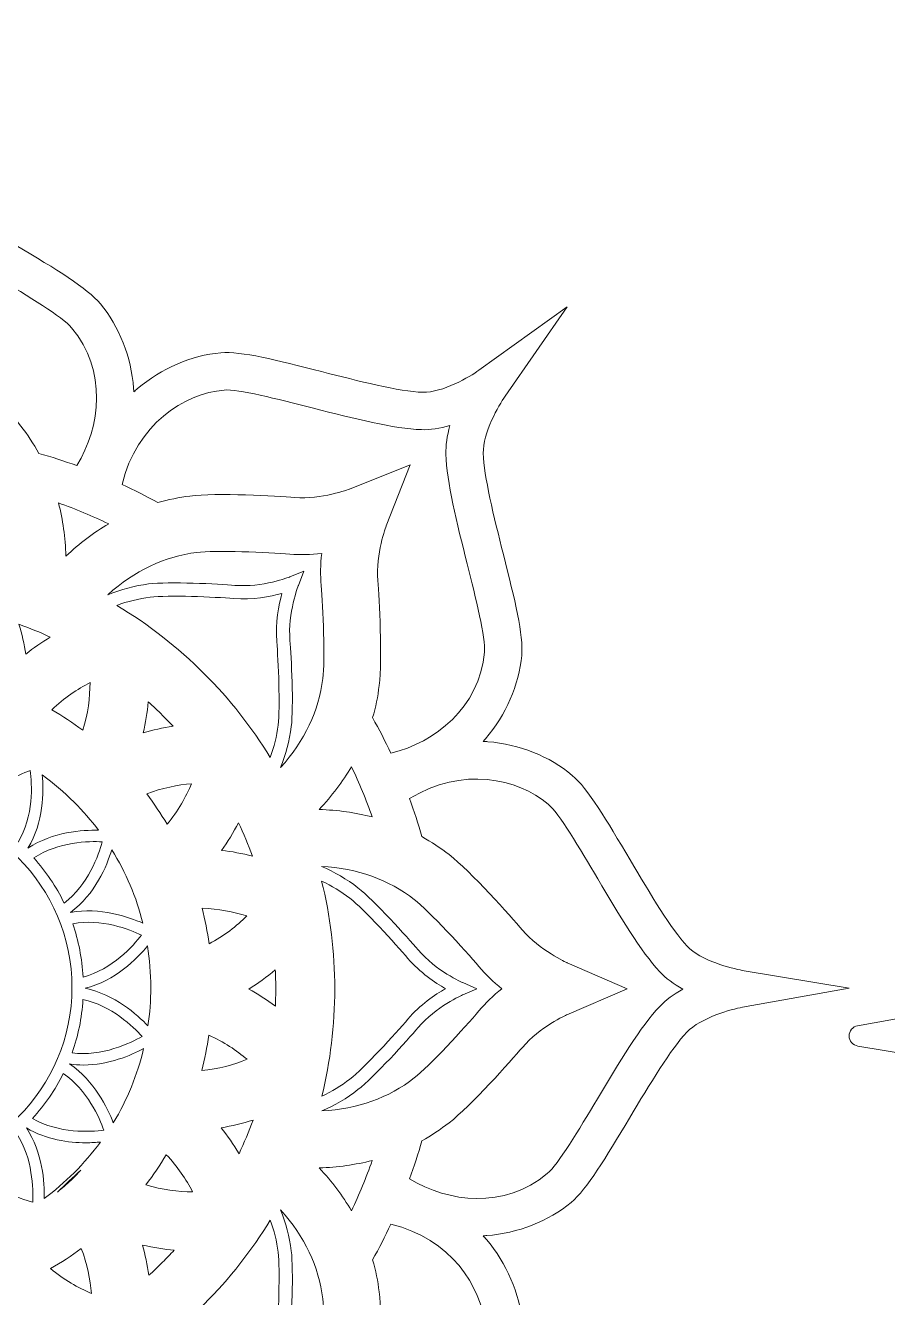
# Model space of a CAD drawing. Header units: millimetres. Extents: x -417 to 661, y -646 to -7.
# Drawn here: x 238.8 to 370.3, y -202.6 to -8.5 of the extents above; entities that cross this region are included whole.
import ezdxf

# ---------------------------------------------------------------- set-up
doc = ezdxf.new("R2010")
doc.units = ezdxf.units.MM
doc.header["$MEASUREMENT"] = 0
doc.layers.add('Layer 4', color=7, linetype='Continuous')
doc.layers.add('Layer 5', color=7, linetype='Continuous')

msp = doc.modelspace()

# ---------------------------------------------------------------- linework, layer by layer
at = {"layer": 'Layer 4', "lineweight": 0}
for points, knots in [([(348.18, -152.64), (346.54, -152.36), (341.83, -151.16), (339.74, -148.94), (337.34, -146.39), (334.15, -141), (331.05, -135.79), (327.45, -129.7), (324.6, -124.9), (322.23, -122.9), (318.8, -120.01), (314.11, -118.14), (309.36, -117.77), (309.11, -117.75), (308.87, -117.73), (308.62, -117.72), (308.74, -117.59), (308.86, -117.45), (308.98, -117.31), (312.09, -113.7), (314.11, -109.07), (314.52, -104.61), (314.8, -101.52), (313.44, -96.1), (311.72, -89.23), (310.25, -83.36), (308.73, -77.28), (308.64, -73.78), (308.57, -70.7), (311.02, -66.45), (311.97, -65.07), (311.97, -65.07), (321.46, -51.43), (321.46, -51.43), (321.46, -51.43), (307.97, -61.12), (307.97, -61.12), (306.61, -62.08), (302.43, -64.55), (299.38, -64.47), (295.84, -64.35), (289.52, -62.74), (283.95, -61.31), (277.1, -59.56), (271.68, -58.18), (268.59, -58.44), (264.12, -58.83), (259.49, -60.82), (255.87, -63.91), (255.68, -64.08), (255.49, -64.24), (255.31, -64.41), (255.3, -64.22), (255.29, -64.04), (255.28, -63.86), (254.93, -59.11), (253.08, -54.41), (250.21, -50.96), (248.22, -48.58), (243.43, -45.7), (237.36, -42.06), (232.17, -38.95), (226.8, -35.73), (224.27, -33.32), (222.04, -31.19), (220.76, -26.45), (220.46, -24.81), (220.46, -24.81), (217.54, -8.52), (217.54, -8.52), (217.54, -8.52), (214.84, -24.84), (214.84, -24.84), (214.56, -26.48), (213.35, -31.2), (211.13, -33.29), (208.58, -35.69), (203.2, -38.88), (197.99, -41.97), (191.91, -45.58), (187.1, -48.43), (185.1, -50.81), (182.21, -54.24), (180.35, -58.93), (179.97, -63.67), (179.95, -63.92), (179.94, -64.17), (179.93, -64.42), (179.79, -64.29), (179.65, -64.17), (179.51, -64.05), (175.91, -60.94), (171.28, -58.92), (166.82, -58.52), (163.72, -58.24), (158.31, -59.6), (151.45, -61.31), (145.57, -62.79), (139.5, -64.31), (136, -64.39), (132.92, -64.46), (128.67, -62.02), (127.29, -61.07), (127.29, -61.07), (113.71, -51.61), (113.71, -51.61), (113.71, -51.61), (123.34, -65.07), (123.34, -65.07), (124.3, -66.43), (126.78, -70.61), (126.69, -73.66), (126.58, -77.16), (125.03, -83.23), (123.53, -89.1), (121.78, -95.96), (120.4, -101.37), (120.67, -104.46), (121.05, -108.93), (123.04, -113.57), (126.14, -117.19), (126.3, -117.38), (126.46, -117.57), (126.63, -117.75), (126.44, -117.76), (126.26, -117.77), (126.08, -117.78), (121.33, -118.13), (116.63, -119.98), (113.19, -122.85), (110.8, -124.84), (107.93, -129.63), (104.29, -135.7), (101.18, -140.9), (97.96, -146.27), (95.55, -148.8), (93.43, -151.03), (88.69, -152.31), (87.04, -152.61), (87.04, -152.61), (70.69, -155.54), (70.69, -155.54), (70.69, -155.54), (87.08, -158.24), (87.08, -158.24), (88.71, -158.51), (93.42, -159.72), (95.52, -161.94), (97.92, -164.49), (101.11, -169.88), (104.2, -175.1), (107.81, -181.18), (110.65, -185.98), (113.03, -187.98), (116.46, -190.87), (121.15, -192.74), (125.89, -193.11), (126.14, -193.13), (126.39, -193.15), (126.64, -193.16), (126.51, -193.3), (126.39, -193.43), (126.27, -193.57), (123.16, -197.18), (121.14, -201.81), (120.74, -206.27), (120.46, -209.37), (121.81, -214.78), (123.53, -221.65), (125, -227.53), (126.52, -233.6), (126.61, -237.1), (126.69, -240.18), (124.23, -244.43), (123.29, -245.81), (123.29, -245.81), (113.79, -259.45), (113.79, -259.45), (113.79, -259.45), (127.29, -249.77), (127.29, -249.77), (128.64, -248.8), (132.81, -246.32), (135.87, -246.42), (139.4, -246.53), (145.73, -248.14), (151.31, -249.57), (158.16, -251.32), (163.57, -252.71), (166.67, -252.44), (171.13, -252.06), (175.77, -250.06), (179.39, -246.97), (179.58, -246.81), (179.76, -246.64), (179.95, -246.48), (179.96, -246.66), (179.97, -246.84), (179.98, -247.03), (180.33, -251.78), (182.18, -256.48), (185.05, -259.92), (187.03, -262.31), (191.82, -265.18), (197.89, -268.82), (203.09, -271.93), (208.46, -275.15), (210.99, -277.56), (213.22, -279.69), (214.49, -284.43), (214.79, -286.07), (214.79, -286.07), (217.71, -302.37), (217.71, -302.37), (217.71, -302.37), (220.42, -286.04), (220.42, -286.04), (220.7, -284.4), (221.91, -279.69), (224.12, -277.6), (226.67, -275.2), (232.06, -272), (237.28, -268.91), (243.35, -265.3), (248.15, -262.45), (250.15, -260.08), (253.04, -256.65), (254.91, -251.96), (255.28, -247.21), (255.3, -246.96), (255.32, -246.71), (255.33, -246.46), (255.47, -246.59), (255.6, -246.71), (255.74, -246.83), (259.35, -249.94), (263.97, -251.96), (268.44, -252.36), (271.52, -252.65), (276.93, -251.29), (283.81, -249.57), (289.68, -248.1), (295.76, -246.57), (299.26, -246.49), (302.32, -246.42), (306.58, -248.87), (307.96, -249.81), (307.96, -249.81), (321.54, -259.27), (321.54, -259.27), (321.54, -259.27), (311.92, -245.81), (311.92, -245.81), (310.95, -244.46), (308.48, -240.27), (308.57, -237.22), (308.67, -233.72), (310.22, -227.66), (311.72, -221.78), (313.47, -214.93), (314.86, -209.52), (314.59, -206.42), (314.21, -201.95), (312.21, -197.31), (309.12, -193.69), (308.96, -193.5), (308.79, -193.32), (308.63, -193.13), (308.81, -193.12), (308.99, -193.11), (309.18, -193.1), (313.93, -192.75), (318.62, -190.9), (322.07, -188.03), (324.45, -186.04), (327.32, -181.25), (330.96, -175.18), (334.07, -169.99), (337.29, -164.61), (339.71, -162.08), (341.83, -159.85), (346.57, -158.57), (348.21, -158.27), (348.21, -158.27), (364.5, -155.35), (364.5, -155.35), (364.5, -155.35), (348.18, -152.64), (348.18, -152.64)], [0, 0, 0, 0, 1, 1, 1, 2, 2, 2, 3, 3, 3, 4, 4, 4, 5, 5, 5, 6, 6, 6, 7, 7, 7, 8, 8, 8, 9, 9, 9, 10, 10, 10, 11, 11, 11, 12, 12, 12, 13, 13, 13, 14, 14, 14, 15, 15, 15, 16, 16, 16, 17, 17, 17, 18, 18, 18, 19, 19, 19, 20, 20, 20, 21, 21, 21, 22, 22, 22, 23, 23, 23, 24, 24, 24, 25, 25, 25, 26, 26, 26, 27, 27, 27, 28, 28, 28, 29, 29, 29, 30, 30, 30, 31, 31, 31, 32, 32, 32, 33, 33, 33, 34, 34, 34, 35, 35, 35, 36, 36, 36, 37, 37, 37, 38, 38, 38, 39, 39, 39, 40, 40, 40, 41, 41, 41, 42, 42, 42, 43, 43, 43, 44, 44, 44, 45, 45, 45, 46, 46, 46, 47, 47, 47, 48, 48, 48, 49, 49, 49, 50, 50, 50, 51, 51, 51, 52, 52, 52, 53, 53, 53, 54, 54, 54, 55, 55, 55, 56, 56, 56, 57, 57, 57, 58, 58, 58, 59, 59, 59, 60, 60, 60, 61, 61, 61, 62, 62, 62, 63, 63, 63, 64, 64, 64, 65, 65, 65, 66, 66, 66, 67, 67, 67, 68, 68, 68, 69, 69, 69, 70, 70, 70, 71, 71, 71, 72, 72, 72, 73, 73, 73, 74, 74, 74, 75, 75, 75, 76, 76, 76, 77, 77, 77, 78, 78, 78, 79, 79, 79, 80, 80, 80, 81, 81, 81, 82, 82, 82, 83, 83, 83, 84, 84, 84, 85, 85, 85, 86, 86, 86, 87, 87, 87, 88, 88, 88, 89, 89, 89, 90, 90, 90, 91, 91, 91, 92, 92, 92, 93, 93, 93, 94, 94, 94, 95, 95, 95, 96, 96, 96, 96]), ([(189.47, -54.48), (190.85, -52.85), (196.19, -49.68), (200.9, -46.88), (206.38, -43.64), (212.04, -40.28), (215.05, -37.44), (216.03, -36.52), (216.91, -35.34), (217.69, -33.92), (218.47, -35.35), (219.36, -36.53), (220.33, -37.45), (223.32, -40.3), (228.97, -43.69), (234.43, -46.97), (239.13, -49.78), (244.46, -52.98), (245.82, -54.62), (251.3, -61.19), (250.22, -69.7), (246.62, -75.66), (244.72, -74.97), (242.77, -74.34), (240.81, -73.79), (240, -72.32), (239.08, -70.92), (238.06, -69.62), (235.53, -66.36), (228.65, -60.2), (226.57, -58.44), (223.47, -55.83), (221.61, -51.68), (221.59, -51.65), (221.59, -51.65), (217.62, -42.46), (217.62, -42.46), (217.62, -42.46), (213.65, -51.63), (213.65, -51.63), (213.63, -51.67), (211.76, -55.83), (208.66, -58.44), (206.58, -60.2), (199.7, -66.36), (197.17, -69.62), (196.16, -70.92), (195.24, -72.31), (194.43, -73.78), (192.49, -74.32), (190.56, -74.95), (188.64, -75.64), (183.72, -67.64), (185.54, -59.16), (189.47, -54.48)], [0, 0, 0, 0, 1, 1, 1, 2, 2, 2, 3, 3, 3, 4, 4, 4, 5, 5, 5, 6, 6, 6, 7, 7, 7, 8, 8, 8, 9, 9, 9, 10, 10, 10, 11, 11, 11, 12, 12, 12, 13, 13, 13, 14, 14, 14, 15, 15, 15, 16, 16, 16, 17, 17, 17, 18, 18, 18, 18]), ([(269.08, -64.13), (271.2, -63.95), (277.22, -65.49), (282.53, -66.84), (282.53, -66.84), (282.73, -66.9), (282.73, -66.9), (288.83, -68.45), (295.13, -70.07), (299.21, -70.17), (300.55, -70.21), (302.01, -70.01), (303.56, -69.55), (303.11, -71.12), (302.9, -72.58), (302.94, -73.92), (303.04, -78.05), (304.64, -84.44), (306.18, -90.63), (307.52, -95.94), (309.02, -101.96), (308.83, -104.09), (308.06, -112.6), (301.28, -117.86), (294.54, -119.53), (293.67, -117.68), (292.74, -115.86), (291.75, -114.1), (292.22, -112.49), (292.56, -110.85), (292.76, -109.21), (293.27, -105.11), (292.77, -95.9), (292.54, -93.18), (292.19, -89.15), (293.81, -84.89), (293.82, -84.86), (293.82, -84.86), (297.51, -75.56), (297.51, -75.56), (297.51, -75.56), (288.21, -79.23), (288.21, -79.23), (288.17, -79.25), (283.91, -80.86), (279.88, -80.52), (277.16, -80.29), (267.94, -79.78), (263.85, -80.3), (262.21, -80.5), (260.57, -80.84), (258.96, -81.3), (257.19, -80.32), (255.37, -79.38), (253.53, -78.52), (255.7, -69.38), (262.99, -64.66), (269.08, -64.13)], [0, 0, 0, 0, 1, 1, 1, 2, 2, 2, 3, 3, 3, 4, 4, 4, 5, 5, 5, 6, 6, 6, 7, 7, 7, 8, 8, 8, 9, 9, 9, 10, 10, 10, 11, 11, 11, 12, 12, 12, 13, 13, 13, 14, 14, 14, 15, 15, 15, 16, 16, 16, 17, 17, 17, 18, 18, 18, 19, 19, 19, 19]), ([(251.48, -84.53), (249.2, -85.87), (247.01, -87.52), (244.95, -89.45), (244.86, -86.63), (244.48, -83.92), (243.81, -81.35), (246.42, -82.27), (248.99, -83.33), (251.48, -84.53)], [0, 0, 0, 0, 1, 1, 1, 2, 2, 2, 3, 3, 3, 3]), ([(283.9, -93.92), (283.9, -93.92), (283.9, -93.92), (283.9, -93.92), (284.19, -97.24), (284.51, -105.37), (284.16, -108.14), (283.54, -113.07), (281.38, -117.62), (277.72, -121.69), (278.53, -119.71), (279.07, -117.64), (279.34, -115.48), (279.73, -112.41), (279.35, -104.81), (279.14, -102.31), (278.79, -98.15), (280.4, -93.99), (280.42, -93.95), (280.42, -93.95), (281.28, -91.77), (281.28, -91.77), (281.28, -91.77), (279.11, -92.63), (279.11, -92.63), (279.07, -92.65), (274.91, -94.27), (270.75, -93.92), (268.25, -93.7), (260.65, -93.33), (257.57, -93.71), (255.42, -93.98), (253.35, -94.53), (251.36, -95.34), (255.43, -91.68), (259.98, -89.51), (264.92, -88.89), (267.69, -88.55), (275.81, -88.87), (279.14, -89.15), (280.68, -89.29), (282.3, -89.26), (283.99, -89.06), (283.8, -90.75), (283.77, -92.38), (283.9, -93.92)], [0, 0, 0, 0, 1, 1, 1, 2, 2, 2, 3, 3, 3, 4, 4, 4, 5, 5, 5, 6, 6, 6, 7, 7, 7, 8, 8, 8, 9, 9, 9, 10, 10, 10, 11, 11, 11, 12, 12, 12, 13, 13, 13, 14, 14, 14, 15, 15, 15, 15]), ([(277.12, -102.48), (277.37, -105.39), (277.67, -112.54), (277.33, -115.23), (277.12, -116.94), (276.72, -118.59), (276.13, -120.18), (273.32, -115.56), (269.94, -111.26), (266.06, -107.39), (262.03, -103.35), (257.55, -99.86), (252.71, -96.98), (254.36, -96.37), (256.06, -95.94), (257.83, -95.72), (260.52, -95.39), (267.66, -95.69), (270.58, -95.93), (273.4, -96.17), (276.15, -95.63), (277.91, -95.14), (277.43, -96.91), (276.88, -99.66), (277.12, -102.48)], [0, 0, 0, 0, 1, 1, 1, 2, 2, 2, 3, 3, 3, 4, 4, 4, 5, 5, 5, 6, 6, 6, 7, 7, 7, 8, 8, 8, 8]), ([(238.84, -104.4), (238.6, -102.9), (238.24, -101.39), (237.77, -99.86), (239.4, -100.44), (241, -101.09), (242.57, -101.81), (241.24, -102.61), (239.99, -103.48), (238.84, -104.4)], [0, 0, 0, 0, 1, 1, 1, 2, 2, 2, 3, 3, 3, 3]), ([(248.64, -108.74), (248.61, -110.95), (248.33, -113.52), (247.51, -116.02), (246, -114.89), (244.43, -113.84), (242.82, -112.9), (244.64, -111.1), (246.74, -109.74), (248.64, -108.74)], [0, 0, 0, 0, 1, 1, 1, 2, 2, 2, 3, 3, 3, 3]), ([(256.75, -116.4), (257.11, -114.89), (257.36, -113.31), (257.51, -111.67), (258.26, -112.35), (258.99, -113.05), (259.7, -113.75), (260.24, -114.3), (260.78, -114.85), (261.3, -115.42), (259.73, -115.65), (258.2, -115.98), (256.75, -116.4)], [0, 0, 0, 0, 1, 1, 1, 2, 2, 2, 3, 3, 3, 4, 4, 4, 4]), ([(230.77, -128.49), (233.27, -124.74), (237.62, -122.85), (239.51, -122.17), (239.77, -124.21), (240.07, -129.11), (237.67, -133.1), (235.6, -131.26), (233.28, -129.7), (230.77, -128.49)], [0, 0, 0, 0, 1, 1, 1, 2, 2, 2, 3, 3, 3, 3]), ([(288.53, -121.58), (289.72, -124.07), (290.78, -126.63), (291.7, -129.24), (289.13, -128.58), (286.43, -128.2), (283.6, -128.11), (285.54, -126.04), (287.18, -123.86), (288.53, -121.58)], [0, 0, 0, 0, 1, 1, 1, 2, 2, 2, 3, 3, 3, 3]), ([(335.57, -158.14), (332.72, -161.13), (329.34, -166.78), (326.06, -172.25), (323.25, -176.95), (320.05, -182.27), (318.41, -183.65), (311.85, -189.12), (303.34, -188.04), (297.4, -184.45), (298.08, -182.55), (298.71, -180.6), (299.27, -178.64), (300.72, -177.83), (302.13, -176.91), (303.44, -175.89), (306.7, -173.36), (312.86, -166.48), (314.62, -164.39), (317.22, -161.31), (321.38, -159.43), (321.41, -159.42), (321.41, -159.42), (330.59, -155.45), (330.59, -155.45), (330.59, -155.45), (321.43, -151.47), (321.43, -151.47), (321.39, -151.45), (317.22, -149.57), (314.62, -146.49), (312.86, -144.4), (306.7, -137.53), (303.44, -134.99), (302.14, -133.98), (300.74, -133.06), (299.27, -132.25), (298.72, -130.3), (298.09, -128.35), (297.4, -126.44), (305.39, -121.52), (313.88, -123.34), (318.55, -127.27), (320.18, -128.65), (323.35, -133.99), (326.14, -138.7), (329.39, -144.18), (332.75, -149.85), (335.58, -152.86), (336.51, -153.83), (337.68, -154.72), (339.1, -155.5), (337.68, -156.28), (336.5, -157.17), (335.57, -158.14)], [0, 0, 0, 0, 1, 1, 1, 2, 2, 2, 3, 3, 3, 4, 4, 4, 5, 5, 5, 6, 6, 6, 7, 7, 7, 8, 8, 8, 9, 9, 9, 10, 10, 10, 11, 11, 11, 12, 12, 12, 13, 13, 13, 14, 14, 14, 15, 15, 15, 16, 16, 16, 17, 17, 17, 18, 18, 18, 18]), ([(246.2, -126.99), (247.55, -128.34), (248.79, -129.77), (249.92, -131.27), (247.47, -131.21), (242.96, -131.51), (239.16, -133.99), (241.54, -130.03), (241.57, -125.41), (241.33, -122.84), (243.05, -124.08), (244.67, -125.46), (246.2, -126.99)], [0, 0, 0, 0, 1, 1, 1, 2, 2, 2, 3, 3, 3, 4, 4, 4, 4]), ([(264.13, -124.17), (263.27, -126.16), (262.06, -128.38), (260.39, -130.35), (259.44, -128.76), (258.4, -127.22), (257.28, -125.74), (259.61, -124.81), (262.03, -124.36), (264.13, -124.17)], [0, 0, 0, 0, 1, 1, 1, 2, 2, 2, 3, 3, 3, 3]), ([(217.94, -183.18), (202.53, -183.18), (190, -170.65), (190, -155.25), (190, -139.84), (202.53, -127.31), (217.94, -127.31), (233.34, -127.31), (245.87, -139.84), (245.87, -155.25), (245.87, -170.65), (233.34, -183.18), (217.94, -183.18)], [0, 0, 0, 0, 1, 1, 1, 2, 2, 2, 3, 3, 3, 4, 4, 4, 4]), ([(268.7, -134.34), (269.64, -133.04), (270.51, -131.63), (271.29, -130.12), (272.08, -131.79), (272.79, -133.49), (273.42, -135.22), (271.83, -134.81), (270.25, -134.52), (268.7, -134.34)], [0, 0, 0, 0, 1, 1, 1, 2, 2, 2, 3, 3, 3, 3]), ([(250.49, -133.03), (249.95, -135), (248.36, -139.61), (244.67, -142.38), (243.46, -139.87), (241.9, -137.55), (240.06, -135.49), (243.79, -133.01), (248.5, -132.93), (250.49, -133.03)], [0, 0, 0, 0, 1, 1, 1, 2, 2, 2, 3, 3, 3, 3]), ([(245.65, -143.82), (249.41, -141.04), (251.2, -136.7), (251.95, -134.25), (254.11, -137.72), (255.71, -141.49), (256.7, -145.45), (254.49, -144.47), (250.16, -142.97), (245.65, -143.82)], [0, 0, 0, 0, 1, 1, 1, 2, 2, 2, 3, 3, 3, 3]), ([(298.12, -169.05), (294.2, -172.1), (289.46, -173.78), (284.01, -174.08), (285.97, -173.24), (287.81, -172.16), (289.52, -170.84), (291.96, -168.93), (297.07, -163.3), (298.69, -161.38), (301.38, -158.19), (305.47, -156.39), (305.51, -156.37), (305.51, -156.37), (307.65, -155.44), (307.65, -155.44), (307.65, -155.44), (305.51, -154.51), (305.51, -154.51), (305.47, -154.5), (301.38, -152.7), (298.69, -149.51), (297.07, -147.59), (291.96, -141.95), (289.52, -140.05), (287.81, -138.72), (285.95, -137.64), (283.98, -136.8), (289.45, -137.1), (294.2, -138.78), (298.12, -141.84), (300.32, -143.55), (305.84, -149.52), (307.99, -152.07), (308.98, -153.25), (310.16, -154.38), (311.49, -155.44), (310.16, -156.5), (308.99, -157.63), (307.99, -158.81), (307.99, -158.81), (307.99, -158.81), (307.99, -158.81), (305.84, -161.36), (300.32, -167.34), (298.12, -169.05)], [0, 0, 0, 0, 1, 1, 1, 2, 2, 2, 3, 3, 3, 4, 4, 4, 5, 5, 5, 6, 6, 6, 7, 7, 7, 8, 8, 8, 9, 9, 9, 10, 10, 10, 11, 11, 11, 12, 12, 12, 13, 13, 13, 14, 14, 14, 15, 15, 15, 15]), ([(283.98, -139.02), (285.5, -139.73), (286.94, -140.61), (288.28, -141.65), (290.42, -143.32), (295.26, -148.58), (297.14, -150.82), (298.97, -152.98), (301.3, -154.54), (302.89, -155.44), (301.3, -156.35), (298.97, -157.9), (297.14, -160.07), (295.26, -162.31), (290.42, -167.57), (288.28, -169.24), (286.94, -170.27), (285.51, -171.14), (284, -171.85), (285.31, -166.52), (285.98, -161.03), (285.98, -155.46), (285.98, -149.88), (285.31, -144.37), (283.98, -139.02)], [0, 0, 0, 0, 1, 1, 1, 2, 2, 2, 3, 3, 3, 4, 4, 4, 5, 5, 5, 6, 6, 6, 7, 7, 7, 8, 8, 8, 8]), ([(265.72, -143.17), (268.2, -143.22), (270.57, -143.73), (272.55, -144.35), (271.01, -145.84), (269.07, -147.42), (266.8, -148.59), (266.54, -146.77), (266.18, -144.96), (265.72, -143.17)], [0, 0, 0, 0, 1, 1, 1, 2, 2, 2, 3, 3, 3, 3]), ([(247.57, -153.67), (247.42, -150.83), (246.87, -148.1), (245.98, -145.53), (250.35, -144.71), (254.69, -146.42), (256.48, -147.27), (255.24, -148.88), (252.03, -152.51), (247.57, -153.67)], [0, 0, 0, 0, 1, 1, 1, 2, 2, 2, 3, 3, 3, 3]), ([(257.4, -148.91), (257.73, -150.99), (257.9, -153.1), (257.9, -155.25), (257.9, -157.23), (257.76, -159.2), (257.47, -161.13), (255.81, -159.37), (252.38, -156.32), (247.87, -155.38), (252.45, -154.24), (255.78, -150.88), (257.4, -148.91)], [0, 0, 0, 0, 1, 1, 1, 2, 2, 2, 3, 3, 3, 4, 4, 4, 4]), ([(276.91, -158.12), (275.59, -157.13), (274.24, -156.25), (272.87, -155.5), (274.25, -154.65), (275.6, -153.67), (276.9, -152.56), (276.95, -153.53), (276.97, -154.5), (276.97, -155.46), (276.97, -156.35), (276.95, -157.23), (276.91, -158.12)], [0, 0, 0, 0, 1, 1, 1, 2, 2, 2, 3, 3, 3, 4, 4, 4, 4]), ([(247.55, -157.09), (251.9, -158.01), (255.24, -161.25), (256.57, -162.72), (254.8, -163.73), (250.43, -165.85), (245.89, -165.22), (246.8, -162.65), (247.38, -159.93), (247.55, -157.09)], [0, 0, 0, 0, 1, 1, 1, 2, 2, 2, 3, 3, 3, 3]), ([(265.68, -167.92), (266.14, -166.15), (266.5, -164.34), (266.77, -162.52), (269.03, -163.52), (271.01, -164.89), (272.59, -166.21), (270.61, -167), (268.21, -167.71), (265.68, -167.92)], [0, 0, 0, 0, 1, 1, 1, 2, 2, 2, 3, 3, 3, 3]), ([(247.61, -167.08), (251.47, -167.08), (254.9, -165.59), (256.81, -164.58), (255.86, -168.57), (254.3, -172.38), (252.18, -175.89), (251.31, -173.62), (249.3, -169.5), (245.51, -166.92), (246.22, -167.03), (246.92, -167.08), (247.61, -167.08)], [0, 0, 0, 0, 1, 1, 1, 2, 2, 2, 3, 3, 3, 4, 4, 4, 4]), ([(244.55, -168.37), (248.22, -170.88), (250.07, -175.15), (250.74, -177.02), (248.71, -177.28), (243.85, -177.58), (239.87, -175.22), (241.73, -173.17), (243.31, -170.87), (244.55, -168.37)], [0, 0, 0, 0, 1, 1, 1, 2, 2, 2, 3, 3, 3, 3]), ([(273.51, -175.47), (272.88, -177.22), (272.16, -178.94), (271.37, -180.62), (270.53, -179.2), (269.62, -177.87), (268.64, -176.64), (270.25, -176.39), (271.87, -175.99), (273.51, -175.47)], [0, 0, 0, 0, 1, 1, 1, 2, 2, 2, 3, 3, 3, 3]), ([(239.88, -188), (237.89, -187.46), (233.25, -185.86), (230.49, -182.13), (233.02, -180.94), (235.36, -179.41), (237.44, -177.59), (239.9, -181.33), (239.97, -186.01), (239.88, -188)], [0, 0, 0, 0, 1, 1, 1, 2, 2, 2, 3, 3, 3, 3]), ([(246.2, -183.51), (244.76, -184.94), (243.24, -186.25), (241.64, -187.43), (241.7, -184.99), (241.4, -180.47), (238.91, -176.67), (241.96, -178.5), (245.39, -178.94), (247.98, -178.94), (248.83, -178.94), (249.58, -178.89), (250.21, -178.83), (249, -180.48), (247.66, -182.04), (246.2, -183.51)], [0, 0, 0, 0, 1, 1, 1, 2, 2, 2, 3, 3, 3, 4, 4, 4, 5, 5, 5, 5]), ([(257.16, -185.35), (258.28, -183.88), (259.32, -182.34), (260.27, -180.76), (261.99, -182.55), (263.31, -184.59), (264.28, -186.43), (262.12, -186.4), (259.61, -186.13), (257.16, -185.35)], [0, 0, 0, 0, 1, 1, 1, 2, 2, 2, 3, 3, 3, 3]), ([(283.61, -182.78), (286.42, -182.69), (289.13, -182.3), (291.7, -181.64), (290.78, -184.25), (289.72, -186.81), (288.53, -189.31), (287.18, -187.02), (285.54, -184.84), (283.61, -182.78)], [0, 0, 0, 0, 1, 1, 1, 2, 2, 2, 3, 3, 3, 3]), ([(243.68, -186.46), (244.84, -185.32), (246.03, -184.21), (247.24, -183.12), (246.97, -183.4), (246.7, -183.69), (246.42, -183.97), (246.42, -183.97), (245.7, -184.68), (245.7, -184.68), (245.04, -185.3), (244.37, -185.89), (243.68, -186.46)], [0, 0, 0, 0, 1, 1, 1, 2, 2, 2, 3, 3, 3, 4, 4, 4, 4]), ([(283.99, -221.82), (282.3, -221.63), (280.67, -221.6), (279.14, -221.73), (275.81, -222.01), (267.68, -222.33), (264.92, -221.99), (259.99, -221.37), (255.44, -219.21), (251.37, -215.55), (253.35, -216.36), (255.42, -216.9), (257.57, -217.17), (260.65, -217.56), (268.25, -217.18), (270.75, -216.97), (274.91, -216.62), (279.07, -218.23), (279.11, -218.25), (279.11, -218.25), (281.28, -219.11), (281.28, -219.11), (281.28, -219.11), (280.42, -216.94), (280.42, -216.94), (280.4, -216.89), (278.79, -212.74), (279.14, -208.58), (279.35, -206.07), (279.73, -198.48), (279.34, -195.4), (279.07, -193.25), (278.53, -191.18), (277.72, -189.19), (281.38, -193.27), (283.54, -197.81), (284.16, -202.75), (284.51, -205.51), (284.19, -213.64), (283.9, -216.96), (283.77, -218.5), (283.8, -220.13), (283.99, -221.82)], [0, 0, 0, 0, 1, 1, 1, 2, 2, 2, 3, 3, 3, 4, 4, 4, 5, 5, 5, 6, 6, 6, 7, 7, 7, 8, 8, 8, 9, 9, 9, 10, 10, 10, 11, 11, 11, 12, 12, 12, 13, 13, 13, 14, 14, 14, 14]), ([(277.91, -215.74), (276.15, -215.26), (273.4, -214.71), (270.58, -214.95), (267.66, -215.2), (260.52, -215.5), (257.83, -215.16), (256.08, -214.94), (254.39, -214.52), (252.76, -213.92), (257.58, -211.04), (262.04, -207.56), (266.06, -203.54), (269.94, -199.66), (273.32, -195.36), (276.14, -190.73), (276.72, -192.32), (277.12, -193.96), (277.33, -195.65), (277.67, -198.35), (277.37, -205.49), (277.12, -208.41), (276.88, -211.23), (277.43, -213.98), (277.91, -215.74)], [0, 0, 0, 0, 1, 1, 1, 2, 2, 2, 3, 3, 3, 4, 4, 4, 5, 5, 5, 6, 6, 6, 7, 7, 7, 8, 8, 8, 8]), ([(308.9, -206.91), (309.08, -209.04), (307.55, -215.06), (306.19, -220.37), (304.61, -226.54), (302.98, -232.92), (302.86, -237.05), (302.82, -238.4), (303.03, -239.85), (303.48, -241.41), (301.92, -240.96), (300.46, -240.75), (299.12, -240.78), (294.99, -240.88), (288.6, -242.48), (282.42, -244.03), (277.37, -245.29), (271.08, -246.87), (268.95, -246.68), (260.44, -245.9), (255.19, -239.12), (253.52, -232.37), (255.37, -231.5), (257.19, -230.57), (258.96, -229.58), (260.57, -230.04), (262.21, -230.38), (263.84, -230.59), (267.94, -231.1), (277.16, -230.59), (279.88, -230.36), (283.9, -230.02), (288.16, -231.63), (288.19, -231.65), (288.19, -231.65), (297.5, -235.33), (297.5, -235.33), (297.5, -235.33), (293.83, -226.04), (293.83, -226.04), (293.81, -226), (292.19, -221.73), (292.54, -217.7), (292.77, -214.99), (293.27, -205.77), (292.76, -201.67), (292.56, -200.03), (292.22, -198.39), (291.75, -196.78), (292.74, -195.03), (293.67, -193.21), (294.53, -191.36), (303.66, -193.54), (308.38, -200.82), (308.9, -206.91)], [0, 0, 0, 0, 1, 1, 1, 2, 2, 2, 3, 3, 3, 4, 4, 4, 5, 5, 5, 6, 6, 6, 7, 7, 7, 8, 8, 8, 9, 9, 9, 10, 10, 10, 11, 11, 11, 12, 12, 12, 13, 13, 13, 14, 14, 14, 15, 15, 15, 16, 16, 16, 17, 17, 17, 18, 18, 18, 18]), ([(242.62, -198.14), (244.23, -197.21), (245.79, -196.18), (247.29, -195.07), (248.22, -197.41), (248.66, -199.83), (248.85, -201.92), (246.85, -201.06), (244.6, -199.83), (242.62, -198.14)], [0, 0, 0, 0, 1, 1, 1, 2, 2, 2, 3, 3, 3, 3]), ([(261.47, -195.32), (260.89, -195.95), (260.3, -196.57), (259.7, -197.17), (259.02, -197.85), (258.32, -198.51), (257.61, -199.16), (257.38, -197.56), (257.05, -196.02), (256.62, -194.54), (258.34, -194.95), (259.99, -195.19), (261.47, -195.32)], [0, 0, 0, 0, 1, 1, 1, 2, 2, 2, 3, 3, 3, 4, 4, 4, 4])]:
    msp.add_open_spline(points, degree=3, knots=knots, dxfattribs=at)
at = {"layer": 'Layer 5', "lineweight": 0}
msp.add_open_spline([(660.12, -160.9), (660.12, -160.9), (643.81, -158.19), (643.81, -158.19), (642.06, -157.89), (637.9, -156.71), (636.25, -154.96), (633.97, -152.54), (630.83, -147.23), (627.77, -142.08), (624.09, -135.87), (621.19, -130.97), (618.61, -128.79), (615.46, -126.14), (611.32, -124.29), (607.01, -123.56), (609.49, -120.05), (611.09, -115.89), (611.45, -111.85), (611.76, -108.49), (610.37, -102.96), (608.62, -95.94), (607.17, -90.15), (605.67, -84.16), (605.59, -80.84), (605.53, -78.39), (607.61, -74.55), (608.63, -73.07), (608.63, -73.07), (618.12, -59.43), (618.12, -59.43), (618.56, -58.8), (618.48, -57.95), (617.94, -57.41), (617.39, -56.87), (616.54, -56.8), (615.91, -57.25), (615.91, -57.25), (602.42, -66.93), (602.42, -66.93), (600.98, -67.96), (597.22, -70.05), (594.8, -69.99), (591.43, -69.88), (585.2, -68.29), (579.7, -66.88), (572.71, -65.1), (567.18, -63.68), (563.82, -63.97), (559.72, -64.32), (555.49, -65.94), (551.93, -68.48), (551.2, -64.24), (549.38, -60.17), (546.79, -57.05), (544.63, -54.46), (539.73, -51.53), (533.53, -47.81), (528.42, -44.74), (523.13, -41.57), (520.72, -39.28), (518.95, -37.59), (517.7, -33.39), (517.38, -31.63), (517.38, -31.63), (514.46, -15.34), (514.46, -15.34), (514.33, -14.59), (513.68, -14.04), (512.91, -14.04), (512.91, -14.04), (512.91, -14.04), (512.9, -14.04), (512.14, -14.04), (511.48, -14.6), (511.36, -15.36), (511.36, -15.36), (508.65, -31.68), (508.65, -31.68), (508.35, -33.43), (507.17, -37.59), (505.42, -39.24), (503, -41.52), (497.69, -44.67), (492.55, -47.72), (486.34, -51.4), (481.44, -54.31), (479.26, -56.89), (476.61, -60.04), (474.76, -64.18), (474.04, -68.49), (470.52, -66.01), (466.37, -64.42), (462.33, -64.05), (458.97, -63.75), (453.44, -65.13), (446.43, -66.89), (440.64, -68.34), (434.65, -69.84), (431.34, -69.92), (428.87, -69.97), (425.03, -67.89), (423.56, -66.88), (423.56, -66.88), (409.98, -57.42), (409.98, -57.42), (409.35, -56.98), (408.5, -57.06), (407.96, -57.6), (407.42, -58.15), (407.36, -59), (407.8, -59.63), (407.8, -59.63), (417.42, -73.08), (417.42, -73.08), (418.45, -74.53), (420.55, -78.31), (420.48, -80.72), (420.38, -84.04), (418.85, -90.02), (417.38, -95.81), (415.59, -102.81), (414.18, -108.34), (414.46, -111.7), (414.82, -115.8), (416.43, -120.04), (418.97, -123.6), (414.73, -124.33), (410.66, -126.14), (407.55, -128.74), (404.96, -130.9), (402.02, -135.8), (398.31, -142), (395.24, -147.12), (392.07, -152.41), (389.78, -154.82), (388.09, -156.59), (383.89, -157.84), (382.13, -158.16), (382.13, -158.16), (365.78, -161.09), (365.78, -161.09), (365.02, -161.22), (364.48, -161.88), (364.48, -162.65), (364.49, -163.42), (365.05, -164.07), (365.8, -164.19), (365.8, -164.19), (382.19, -166.89), (382.19, -166.89), (383.93, -167.19), (388.08, -168.36), (389.74, -170.12), (392.02, -172.54), (395.17, -177.86), (398.22, -183.01), (401.9, -189.21), (404.8, -194.12), (407.38, -196.29), (410.53, -198.94), (414.67, -200.79), (418.98, -201.52), (416.5, -205.03), (414.9, -209.19), (414.54, -213.23), (414.23, -216.59), (415.62, -222.12), (417.37, -229.14), (418.82, -234.93), (420.32, -240.92), (420.4, -244.24), (420.46, -246.69), (418.38, -250.54), (417.36, -252.01), (417.36, -252.01), (407.87, -265.65), (407.87, -265.65), (407.43, -266.28), (407.51, -267.14), (408.05, -267.67), (408.6, -268.21), (409.46, -268.28), (410.08, -267.83), (410.08, -267.83), (423.57, -258.15), (423.57, -258.15), (425.26, -256.95), (428.74, -255.09), (431.06, -255.09), (431.1, -255.09), (431.15, -255.09), (431.19, -255.09), (434.54, -255.19), (440.78, -256.79), (446.3, -258.2), (453.29, -259.99), (458.81, -261.4), (462.17, -261.11), (466.27, -260.76), (470.51, -259.14), (474.07, -256.6), (474.79, -260.85), (476.61, -264.91), (479.2, -268.03), (481.36, -270.62), (486.25, -273.55), (492.45, -277.27), (497.57, -280.34), (502.86, -283.51), (505.27, -285.81), (507.04, -287.49), (508.29, -291.69), (508.61, -293.45), (508.61, -293.45), (511.53, -309.74), (511.53, -309.74), (511.66, -310.5), (512.32, -311.04), (513.08, -311.04), (513.08, -311.04), (513.09, -311.04), (513.09, -311.04), (513.86, -311.04), (514.51, -310.48), (514.63, -309.73), (514.63, -309.73), (517.34, -293.41), (517.34, -293.41), (517.64, -291.65), (518.82, -287.49), (520.57, -285.84), (522.99, -283.56), (528.31, -280.41), (533.45, -277.36), (539.65, -273.68), (544.56, -270.77), (546.73, -268.19), (549.38, -265.04), (551.23, -260.9), (551.96, -256.59), (555.47, -259.07), (559.63, -260.67), (563.66, -261.03), (567.01, -261.34), (572.54, -259.96), (579.56, -258.2), (585.35, -256.75), (591.34, -255.25), (594.66, -255.16), (597.12, -255.1), (600.96, -257.19), (602.43, -258.21), (602.43, -258.21), (616.01, -267.66), (616.01, -267.66), (616.64, -268.1), (617.49, -268.02), (618.03, -267.48), (618.57, -266.93), (618.64, -266.08), (618.19, -265.45), (618.19, -265.45), (608.57, -252), (608.57, -252), (607.54, -250.55), (605.44, -246.78), (605.51, -244.37), (605.61, -241.05), (607.14, -235.06), (608.62, -229.26), (610.4, -222.27), (611.82, -216.75), (611.53, -213.38), (611.18, -209.28), (609.56, -205.04), (607.02, -201.48), (611.26, -200.75), (615.33, -198.94), (618.44, -196.34), (621.03, -194.18), (623.97, -189.29), (627.68, -183.09), (630.75, -177.97), (633.92, -172.67), (636.22, -170.26), (637.9, -168.49), (642.1, -167.25), (643.86, -166.92), (643.86, -166.92), (660.14, -164), (660.14, -164), (660.9, -163.87), (661.45, -163.21), (661.44, -162.44), (661.44, -161.68), (660.88, -161.02), (660.12, -160.9)], degree=3, knots=[0, 0, 0, 0, 1, 1, 1, 2, 2, 2, 3, 3, 3, 4, 4, 4, 5, 5, 5, 6, 6, 6, 7, 7, 7, 8, 8, 8, 9, 9, 9, 10, 10, 10, 11, 11, 11, 12, 12, 12, 13, 13, 13, 14, 14, 14, 15, 15, 15, 16, 16, 16, 17, 17, 17, 18, 18, 18, 19, 19, 19, 20, 20, 20, 21, 21, 21, 22, 22, 22, 23, 23, 23, 24, 24, 24, 25, 25, 25, 26, 26, 26, 27, 27, 27, 28, 28, 28, 29, 29, 29, 30, 30, 30, 31, 31, 31, 32, 32, 32, 33, 33, 33, 34, 34, 34, 35, 35, 35, 36, 36, 36, 37, 37, 37, 38, 38, 38, 39, 39, 39, 40, 40, 40, 41, 41, 41, 42, 42, 42, 43, 43, 43, 44, 44, 44, 45, 45, 45, 46, 46, 46, 47, 47, 47, 48, 48, 48, 49, 49, 49, 50, 50, 50, 51, 51, 51, 52, 52, 52, 53, 53, 53, 54, 54, 54, 55, 55, 55, 56, 56, 56, 57, 57, 57, 58, 58, 58, 59, 59, 59, 60, 60, 60, 61, 61, 61, 62, 62, 62, 63, 63, 63, 64, 64, 64, 65, 65, 65, 66, 66, 66, 67, 67, 67, 68, 68, 68, 69, 69, 69, 70, 70, 70, 71, 71, 71, 72, 72, 72, 73, 73, 73, 74, 74, 74, 75, 75, 75, 76, 76, 76, 77, 77, 77, 78, 78, 78, 79, 79, 79, 80, 80, 80, 81, 81, 81, 82, 82, 82, 83, 83, 83, 84, 84, 84, 85, 85, 85, 86, 86, 86, 87, 87, 87, 88, 88, 88, 89, 89, 89, 90, 90, 90, 91, 91, 91, 92, 92, 92, 93, 93, 93, 94, 94, 94, 95, 95, 95, 96, 96, 96, 97, 97, 97, 98, 98, 98, 99, 99, 99, 99], dxfattribs=at)

doc.saveas('drawing.dxf')
